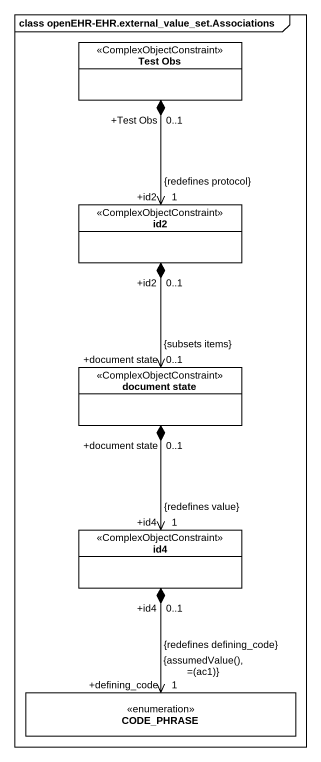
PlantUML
@startuml
mainframe class openEHR-EHR.external_value_set.Associations
hide circle
hide empty members
class "Test Obs" as Test_Obs <<ComplexObjectConstraint>>
class id2 <<ComplexObjectConstraint>>
class "document state" as document_state <<ComplexObjectConstraint>>
class id4 <<ComplexObjectConstraint>>
enum CODE_PHRASE
Test_Obs "+Test Obs\n0..1" *--> "+id2\n1\n{redefines protocol}" id2
id2 "+id2\n0..1" *--> "+document state\n0..1\n{subsets items}" document_state
document_state "+document state\n0..1" *--> "+id4\n1\n{redefines value}" id4
id4 "+id4\n0..1" *--> "+defining_code\n1\n{assumedValue(), =(ac1)}\n{redefines defining_code}" CODE_PHRASE
@enduml
